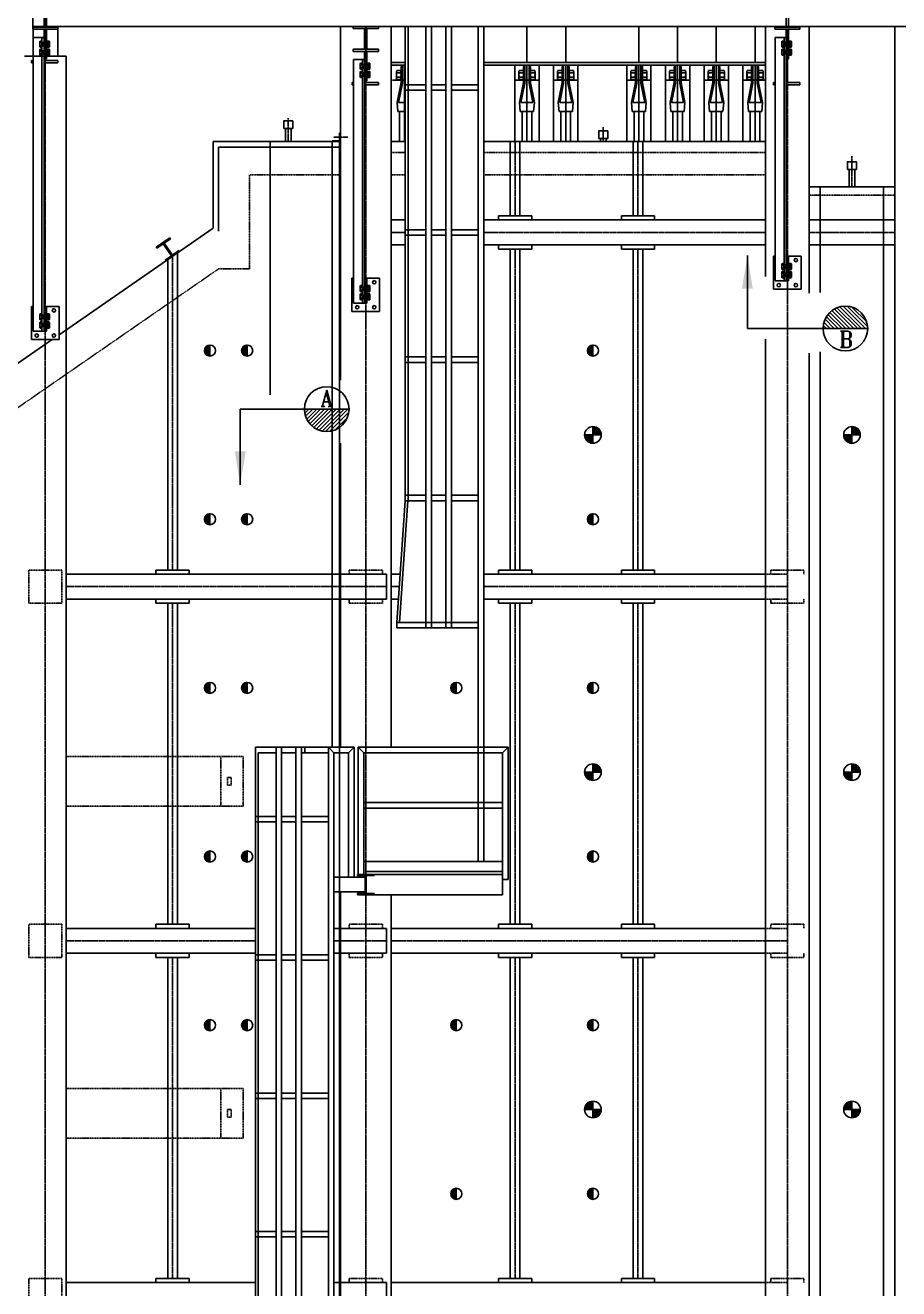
# Model space of a CAD drawing. Header units: inches. Extents: x 23530 to 59202, y -9951 to 24854.
# Drawn here: x 36068 to 43962, y -1256 to 10161 of the extents above; entities that cross this region are included whole.
import ezdxf

# ---------------------------------------------------------------- set-up
doc = ezdxf.new("R2010")
doc.units = ezdxf.units.IN
doc.header["$LTSCALE"] = 10
doc.header["$MEASUREMENT"] = 0
for name, pattern in [('CENTER', [2, 1.25, -0.25, 0.25, -0.25]), ('DASHED', [0.75, 0.5, -0.25]), ('HIDDEN', [0.375, 0.25, -0.125])]:
    doc.linetypes.add(name, pattern=pattern)
for name, color, linetype in [('HRSG-GRS CENTER', 30, 'CENTER'), ('HRSG-GRS MAYA', 220, 'HIDDEN'), ('HRSG-GRS TEBAL', 7, 'Continuous'), ('HRSG-GRS TIPIS', 140, 'Continuous'), ('HRSG-GRS- ARSIR', 6, 'Continuous'), ('HRSG-TEXT', 40, 'Continuous'), ('PIPE', 7, 'Continuous'), ('VALVE', 6, 'Continuous')]:
    doc.layers.add(name, color=color, linetype=linetype)
doc.styles.add('MECH-Q', font='ISOSMPLX.SHX')
doc.styles.add('ROMANS', font='romans.shx', dxfattribs={"height": 200})
doc.styles.add('ROMANT', font='romant', dxfattribs={"width": 0.9, "height": 3.5})
doc.dimstyles.new('DIMENSI-HRSG', dxfattribs={"dimtxt": 50, "dimasz": 50, "dimexe": 20, "dimexo": 20, "dimgap": 10, "dimtad": 0, "dimdec": 0, "dimzin": 0, "dimdsep": 46, "dimtxsty": 'ROMANS', "dimcen": 0.1, "dimclrd": 12, "dimclre": 15, "dimclrt": 40, "dimadec": 0, "dimazin": 0, "dimtfac": 1, "dimtdec": 0, "dimtofl": 0, "dimtmove": 2, "dimatfit": 3, "dimfxl": 1, "dimtvp": 1, "dimtolj": 1, "dimtzin": 0, "dimarcsym": 0})
pattern_1 = [(315, (26037.78334, 11256.46155), (-0.08838834765, -0.08838834765), [])]
pattern_2 = [(45, (26037.78334, -7481.07322), (-0.08838834765, 0.08838834765), [])]

# ---------------------------------------------------------------- blocks, each defined once
blk = doc.blocks.new('Hex Head Screw - 10 x 20 mm side')
at = {"color": 0, "linetype": 'Continuous'}
for p, q in [((-6.5, -6.8), (-6.5, 6.8)), ((-0.6, 9.1), (-5.9, 9.1)), ((-0.6, 4.5), (-5.9, 4.5)), ((-0.6, -9.1), (-0.6, 9.1)), ((-0.6, 7.2), (-0.6, 9.1)), ((0, 7.2), (-0.6, 7.2)), ((0, -7.2), (0, 7.2)), ((18.1, 4.9), (0, 4.9)), ((2.2, -4.9), (2.2, 4.9)), ((18.1, -4.9), (18.1, 4.9)), ((19.7, 3.3), (18.1, 4.9)), ((19.7, -3.3), (19.7, 3.3)), ((-0.6, -4.5), (-5.9, -4.5)), ((-0.6, -9.1), (-5.9, -9.1)), ((-0.6, -7.2), (-0.6, -9.1)), ((0, -7.2), (-0.6, -7.2)), ((18.1, -4.9), (0, -4.9)), ((19.7, -3.3), (18.1, -4.9))]:
    blk.add_line(p, q, dxfattribs=at)
at = {"color": 0, "linetype": 'DASHED'}
for p, q in [((18.1, 3.3), (2.2, 3.3)), ((18.1, -3.3), (2.2, -3.3))]:
    blk.add_line(p, q, dxfattribs=at)
at = {"color": 0, "linetype": 'Continuous'}
for centre, radius, start, end in [((-2.3, 6.8), 4.19, 147.1328, 212.8672), ((9.2, 0), 15.7, 163.2214, 196.7786), ((-2.3, -6.8), 4.19, 147.1328, 212.8672)]:
    blk.add_arc(centre, radius, start, end, dxfattribs=at)
blk = doc.blocks.new('Hex Nut - 10 mm side')
at = {"color": 0, "linetype": 'Continuous'}
for p, q in [((-9.2, -6.8), (-9.2, 6.8)), ((-0.7, 9.1), (-8.5, 9.1)), ((-0.7, 4.5), (-8.5, 4.5)), ((0, -6.8), (0, 6.8)), ((-0.7, -4.5), (-8.5, -4.5)), ((-0.7, -9.1), (-8.5, -9.1))]:
    blk.add_line(p, q, dxfattribs=at)
for centre, radius, start, end in [((-5, 6.8), 4.19, 147.1328, 212.8672), ((6.6, 0), 15.7, 163.2214, 196.7786), ((-4.2, 6.8), 4.19, 327.1328, 32.8672), ((-15.7, 0), 15.7, 343.2214, 16.7787), ((-5, -6.8), 4.19, 147.1328, 212.8672), ((-4.2, -6.8), 4.19, 327.1328, 32.8672)]:
    blk.add_arc(centre, radius, start, end, dxfattribs=at)
blk = doc.blocks.new('LADDER')
at = {"layer": 'HRSG-GRS TEBAL'}
for p, q in [((-709, 8921), (0, 8921)), ((-684, 8871), (-709, 8921)), ((-709, 7895), (-709, 8921)), ((-523, 7895), (-523, 8921)), ((-473, 7895), (-473, 8921)), ((-343, 7895), (-343, 8921)), ((-293, 7895), (-293, 8921)), ((-50, 8871), (0, 8921)), ((0, 7895), (0, 8921)), ((-684, 8871), (-523, 8871)), ((-684, 7895), (-684, 8871)), ((-473, 8871), (-343, 8871)), ((-293, 8871), (-50, 8871)), ((-50, 7895), (-50, 8871)), ((-709, 8156), (-523, 8156)), ((-473, 8156), (-343, 8156)), ((-293, 8156), (-50, 8156)), ((-709, 8106), (-523, 8106)), ((-473, 8106), (-343, 8106)), ((-293, 8106), (-50, 8106)), ((-709, 3259), (-709, 7545)), ((-684, 3259), (-684, 7545)), ((-523, 2109), (-523, 7545)), ((-473, 2109), (-473, 7545)), ((-343, 2109), (-343, 7545)), ((-293, 2109), (-293, 7545)), ((-50, 0), (-50, 7545)), ((0, 0), (0, 7545)), ((-709, 7018), (-523, 7018)), ((-709, 6968), (-523, 6968)), ((-473, 7018), (-343, 7018)), ((-473, 6968), (-343, 6968)), ((-293, 7018), (-50, 7018)), ((-293, 6968), (-50, 6968)), ((-709, 5708), (-523, 5708)), ((-709, 5658), (-523, 5658)), ((-473, 5708), (-343, 5708)), ((-473, 5658), (-343, 5658)), ((-293, 5708), (-50, 5708)), ((-293, 5658), (-50, 5658)), ((-709, 4559), (-523, 4559)), ((-709, 4509), (-523, 4509)), ((-473, 4559), (-343, 4559)), ((-473, 4509), (-343, 4509)), ((-293, 4559), (-50, 4559)), ((-293, 4509), (-50, 4509)), ((-709, 3259), (-787, 2159)), ((-685, 3257), (-762, 2157)), ((-709, 3309), (-523, 3309)), ((-709, 3259), (-523, 3259)), ((-473, 3309), (-343, 3309)), ((-473, 3259), (-343, 3259)), ((-293, 3309), (-50, 3309)), ((-293, 3259), (-50, 3259)), ((-787, 2159), (-50, 2159)), ((-787, 2109), (-787, 2159)), ((-787, 2109), (-50, 2109))]:
    blk.add_line(p, q, dxfattribs=at)

msp = doc.modelspace()

# ---------------------------------------------------------------- hatches: boundary and pattern name
h = msp.add_hatch()
h.set_pattern_fill('ANSI31', color=256, style=0)
h.set_pattern_definition([(315, (22576.60951, 15828.46155), (-0.08838834765, -0.08838834765), [])])
h.paths.add_polyline_path([(37737.6, 7171.7, -0.4142136), (37687.6, 7221.7), (37737.6, 7221.7)])
h.paths.add_polyline_path([(37737.6, 7221.7), (37687.6, 7221.7, -0.4142136), (37737.6, 7271.7)])
h = msp.add_hatch()
h.set_pattern_fill('ANSI31', color=256, style=0)
h.set_pattern_definition([(315, (22912.81545, 15828.46155), (-0.08838834765, -0.08838834765), [])])
h.paths.add_polyline_path([(38073.8, 7171.7, -0.4142136), (38023.8, 7221.7), (38073.8, 7221.7)])
h.paths.add_polyline_path([(38073.8, 7221.7), (38023.8, 7221.7, -0.4142136), (38073.8, 7271.7)])
h = msp.add_hatch()
h.set_pattern_fill('ANSI31', color=256, style=0)
h.set_pattern_definition([(315, (26037.78334, 15828.46155), (-0.08838834765, -0.08838834765), [])])
h.paths.add_polyline_path([(41198.7, 7171.7, -0.4142136), (41148.7, 7221.7), (41198.7, 7221.7)])
h.paths.add_polyline_path([(41198.7, 7221.7), (41148.7, 7221.7, -0.4142136), (41198.7, 7271.7)])
h = msp.add_hatch()
h.set_pattern_fill('ANSI31', color=256, style=0)
h.set_pattern_definition([(315, (26037.78334, 14304.46155), (-0.08838834765, -0.08838834765), [])])
h.paths.add_polyline_path([(41198.7, 6459.7), (41123.7, 6459.7, 0.4142136), (41198.7, 6384.7)])
h.paths.add_polyline_path([(41198.7, 6534.7), (41198.7, 6459.7), (41273.7, 6459.7, 0.4142136)])
h = msp.add_hatch()
h.set_pattern_fill('ANSI31', color=256, style=0)
h.set_pattern_definition([(315, (28378.78334, 14304.46155), (-0.08838834765, -0.08838834765), [])])
h.paths.add_polyline_path([(43539.7, 6459.7), (43464.7, 6459.7, 0.4142136), (43539.7, 6384.7)])
h.paths.add_polyline_path([(43539.7, 6534.7), (43539.7, 6459.7), (43614.7, 6459.7, 0.4142136)])
h = msp.add_hatch()
h.set_pattern_fill('ANSI31', color=256, style=0)
h.set_pattern_definition([(315, (22576.60951, 14304.46155), (-0.08838834765, -0.08838834765), [])])
h.paths.add_polyline_path([(37737.6, 5647.7, -0.4142136), (37687.6, 5697.7), (37737.6, 5697.7)])
h.paths.add_polyline_path([(37737.6, 5697.7), (37687.6, 5697.7, -0.4142136), (37737.6, 5747.7)])
h = msp.add_hatch()
h.set_pattern_fill('ANSI31', color=256, style=0)
h.set_pattern_definition([(315, (22912.81545, 14304.46155), (-0.08838834765, -0.08838834765), [])])
h.paths.add_polyline_path([(38073.8, 5647.7, -0.4142136), (38023.8, 5697.7), (38073.8, 5697.7)])
h.paths.add_polyline_path([(38073.8, 5697.7), (38023.8, 5697.7, -0.4142136), (38073.8, 5747.7)])
h = msp.add_hatch()
h.set_pattern_fill('ANSI31', color=256, style=0)
h.set_pattern_definition([(315, (26037.78334, 14304.46155), (-0.08838834765, -0.08838834765), [])])
h.paths.add_polyline_path([(41198.7, 5647.7, -0.4142136), (41148.7, 5697.7), (41198.7, 5697.7)])
h.paths.add_polyline_path([(41198.7, 5697.7), (41148.7, 5697.7, -0.4142136), (41198.7, 5747.7)])
h = msp.add_hatch()
h.set_pattern_fill('ANSI31', color=256, style=0)
h.set_pattern_definition([(315, (22576.60951, 12780.46155), (-0.08838834765, -0.08838834765), [])])
h.paths.add_polyline_path([(37737.6, 4123.7, -0.4142136), (37687.6, 4173.7), (37737.6, 4173.7)])
h.paths.add_polyline_path([(37737.6, 4173.7), (37687.6, 4173.7, -0.4142136), (37737.6, 4223.7)])
h = msp.add_hatch()
h.set_pattern_fill('ANSI31', color=256, style=0)
h.set_pattern_definition([(315, (22912.81545, 12780.46155), (-0.08838834765, -0.08838834765), [])])
h.paths.add_polyline_path([(38073.8, 4123.7, -0.4142136), (38023.8, 4173.7), (38073.8, 4173.7)])
h.paths.add_polyline_path([(38073.8, 4173.7), (38023.8, 4173.7, -0.4142136), (38073.8, 4223.7)])
h = msp.add_hatch()
h.set_pattern_fill('ANSI31', color=256, style=0)
h.set_pattern_definition([(315, (24802.78334, 12780.46155), (-0.08838834765, -0.08838834765), [])])
h.paths.add_polyline_path([(39963.7, 4123.7, -0.4142136), (39913.7, 4173.7), (39963.7, 4173.7)])
h.paths.add_polyline_path([(39963.7, 4173.7), (39913.7, 4173.7, -0.4142136), (39963.7, 4223.7)])
h = msp.add_hatch()
h.set_pattern_fill('ANSI31', color=256, style=0)
h.set_pattern_definition([(315, (26037.78334, 12780.46155), (-0.08838834765, -0.08838834765), [])])
h.paths.add_polyline_path([(41198.7, 4123.7, -0.4142136), (41148.7, 4173.7), (41198.7, 4173.7)])
h.paths.add_polyline_path([(41198.7, 4173.7), (41148.7, 4173.7, -0.4142136), (41198.7, 4223.7)])
h = msp.add_hatch()
h.set_pattern_fill('ANSI31', color=256, style=0)
h.set_pattern_definition(pattern_1)
h.paths.add_polyline_path([(41198.7, 3411.7), (41123.7, 3411.7, 0.4142136), (41198.7, 3336.7)])
h.paths.add_polyline_path([(41198.7, 3486.7), (41198.7, 3411.7), (41273.7, 3411.7, 0.4142136)])
h = msp.add_hatch()
h.set_pattern_fill('ANSI31', color=256, style=0)
h.set_pattern_definition([(315, (28378.78334, 11256.46155), (-0.08838834765, -0.08838834765), [])])
h.paths.add_polyline_path([(43539.7, 3411.7), (43464.7, 3411.7, 0.4142136), (43539.7, 3336.7)])
h.paths.add_polyline_path([(43539.7, 3486.7), (43539.7, 3411.7), (43614.7, 3411.7, 0.4142136)])
h = msp.add_hatch()
h.set_pattern_fill('ANSI31', color=256, style=0)
h.set_pattern_definition([(315, (22576.60951, 11256.46155), (-0.08838834765, -0.08838834765), [])])
h.paths.add_polyline_path([(37737.6, 2599.7, -0.4142136), (37687.6, 2649.7), (37737.6, 2649.7)])
h.paths.add_polyline_path([(37737.6, 2649.7), (37687.6, 2649.7, -0.4142136), (37737.6, 2699.7)])
h = msp.add_hatch()
h.set_pattern_fill('ANSI31', color=256, style=0)
h.set_pattern_definition([(315, (22912.81545, 11256.46155), (-0.08838834765, -0.08838834765), [])])
h.paths.add_polyline_path([(38073.8, 2599.7, -0.4142136), (38023.8, 2649.7), (38073.8, 2649.7)])
h.paths.add_polyline_path([(38073.8, 2649.7), (38023.8, 2649.7, -0.4142136), (38073.8, 2699.7)])
h = msp.add_hatch()
h.set_pattern_fill('ANSI31', color=256, style=0)
h.set_pattern_definition(pattern_1)
h.paths.add_polyline_path([(41198.7, 2599.7, -0.4142136), (41148.7, 2649.7), (41198.7, 2649.7)])
h.paths.add_polyline_path([(41198.7, 2649.7), (41148.7, 2649.7, -0.4142136), (41198.7, 2699.7)])
h = msp.add_hatch()
h.set_pattern_fill('ANSI31', color=256, style=0)
h.set_pattern_definition([(315, (22576.60951, 9732.46155), (-0.08838834765, -0.08838834765), [])])
h.paths.add_polyline_path([(37737.6, 1075.7, -0.4142136), (37687.6, 1125.7), (37737.6, 1125.7)])
h.paths.add_polyline_path([(37737.6, 1125.7), (37687.6, 1125.7, -0.4142136), (37737.6, 1175.7)])
h = msp.add_hatch()
h.set_pattern_fill('ANSI31', color=256, style=0)
h.set_pattern_definition([(315, (22912.81545, 9732.46155), (-0.08838834765, -0.08838834765), [])])
h.paths.add_polyline_path([(38073.8, 1075.7, -0.4142136), (38023.8, 1125.7), (38073.8, 1125.7)])
h.paths.add_polyline_path([(38073.8, 1125.7), (38023.8, 1125.7, -0.4142136), (38073.8, 1175.7)])
h = msp.add_hatch()
h.set_pattern_fill('ANSI31', color=256, style=0)
h.set_pattern_definition([(45, (24802.78334, -7481.07322), (-0.08838834765, 0.08838834765), [])])
h.paths.add_polyline_path([(39963.7, 1175.7, 0.4142136), (39913.7, 1125.7), (39963.7, 1125.7)])
h.paths.add_polyline_path([(39963.7, 1125.7), (39913.7, 1125.7, 0.4142136), (39963.7, 1075.7)])
h = msp.add_hatch()
h.set_pattern_fill('ANSI31', color=256, style=0)
h.set_pattern_definition(pattern_2)
h.paths.add_polyline_path([(41198.7, 1175.7, 0.4142136), (41148.7, 1125.7), (41198.7, 1125.7)])
h.paths.add_polyline_path([(41198.7, 1125.7), (41148.7, 1125.7, 0.4142136), (41198.7, 1075.7)])
h = msp.add_hatch()
h.set_pattern_fill('ANSI31', color=256, style=0)
h.set_pattern_definition(pattern_2)
h.paths.add_polyline_path([(41198.7, 438.7, 0.4142136), (41123.7, 363.7), (41198.7, 363.7)])
h.paths.add_polyline_path([(41273.7, 363.7), (41198.7, 363.7), (41198.7, 288.7, 0.4142136)])
h = msp.add_hatch()
h.set_pattern_fill('ANSI31', color=256, style=0)
h.set_pattern_definition([(45, (28378.78334, -7481.07322), (-0.08838834765, 0.08838834765), [])])
h.paths.add_polyline_path([(43539.7, 438.7, 0.4142136), (43464.7, 363.7), (43539.7, 363.7)])
h.paths.add_polyline_path([(43614.7, 363.7), (43539.7, 363.7), (43539.7, 288.7, 0.4142136)])
h = msp.add_hatch()
h.set_pattern_fill('ANSI31', color=256, style=0)
h.set_pattern_definition([(45, (24802.78334, -9005.07322), (-0.08838834765, 0.08838834765), [])])
h.paths.add_polyline_path([(39963.7, -348.3, 0.4142136), (39913.7, -398.3), (39963.7, -398.3)])
h.paths.add_polyline_path([(39963.7, -398.3), (39913.7, -398.3, 0.4142136), (39963.7, -448.3)])
h = msp.add_hatch()
h.set_pattern_fill('ANSI31', color=256, style=0)
h.set_pattern_definition([(45, (26037.78334, -9005.07322), (-0.08838834765, 0.08838834765), [])])
h.paths.add_polyline_path([(41198.7, -348.3, 0.4142136), (41148.7, -398.3), (41198.7, -398.3)])
h.paths.add_polyline_path([(41198.7, -398.3), (41148.7, -398.3, 0.4142136), (41198.7, -448.3)])
at = {"layer": 'HRSG-GRS- ARSIR'}
h = msp.add_hatch(dxfattribs=at)
h.set_pattern_fill('ANSI31', color=256, scale=200, angle=90, style=0)
h.set_pattern_definition([(135, (0, -40.965), (-17.67767, -17.67767), [])])
h.paths.add_polyline_path([(43682.1, 7420.9), (43278.1, 7420.9, -1)])
h = msp.add_hatch(dxfattribs=at)
h.set_pattern_fill('ANSI31', color=256, scale=200, style=0)
h.set_pattern_definition([(45, (811.07, 585.926), (-17.67767, 17.67767), [])])
h.paths.add_polyline_path([(38994.9, 6692.4), (38590.9, 6692.4, 1)])

# ---------------------------------------------------------------- linework, layer by layer
for p, q in [((37737.6, 7171.7), (37737.6, 7271.7)), ((38073.8, 7171.7), (38073.8, 7271.7)), ((41198.7, 7171.7), (41198.7, 7271.7)), ((41198.7, 6534.7), (41198.7, 6384.7)), ((43539.7, 6534.7), (43539.7, 6384.7)), ((41273.7, 6459.7), (41123.7, 6459.7)), ((43614.7, 6459.7), (43464.7, 6459.7)), ((37737.6, 5647.7), (37737.6, 5747.7)), ((38073.8, 5647.7), (38073.8, 5747.7)), ((41198.7, 5647.7), (41198.7, 5747.7)), ((37737.6, 4123.7), (37737.6, 4223.7)), ((38073.8, 4123.7), (38073.8, 4223.7)), ((39963.7, 4123.7), (39963.7, 4223.7)), ((41198.7, 4123.7), (41198.7, 4223.7)), ((41198.7, 3486.7), (41198.7, 3336.7)), ((43539.7, 3486.7), (43539.7, 3336.7)), ((41273.7, 3411.7), (41123.7, 3411.7)), ((43614.7, 3411.7), (43464.7, 3411.7)), ((37737.6, 2599.7), (37737.6, 2699.7)), ((38073.8, 2599.7), (38073.8, 2699.7)), ((41198.7, 2599.7), (41198.7, 2699.7)), ((37737.6, 1075.7), (37737.6, 1175.7)), ((38073.8, 1075.7), (38073.8, 1175.7)), ((39963.7, 1175.7), (39963.7, 1075.7)), ((41198.7, 1175.7), (41198.7, 1075.7)), ((41273.7, 363.7), (41123.7, 363.7)), ((41198.7, 288.7), (41198.7, 438.7)), ((43614.7, 363.7), (43464.7, 363.7)), ((43539.7, 288.7), (43539.7, 438.7)), ((39963.7, -348.3), (39963.7, -448.3)), ((41198.7, -348.3), (41198.7, -448.3))]:
    msp.add_line(p, q)
for centre, radius in [((37737.6, 7221.7), 50), ((38073.8, 7221.7), 50), ((41198.7, 7221.7), 50), ((41198.7, 6459.7), 75), ((43539.7, 6459.7), 75), ((37737.6, 5697.7), 50), ((38073.8, 5697.7), 50), ((41198.7, 5697.7), 50), ((37737.6, 4173.7), 50), ((38073.8, 4173.7), 50), ((39963.7, 4173.7), 50), ((41198.7, 4173.7), 50), ((41198.7, 3411.7), 75), ((43539.7, 3411.7), 75), ((37737.6, 2649.7), 50), ((38073.8, 2649.7), 50), ((41198.7, 2649.7), 50), ((37737.6, 1125.7), 50), ((38073.8, 1125.7), 50), ((39963.7, 1125.7), 50), ((41198.7, 1125.7), 50), ((41198.7, 363.7), 75), ((43539.7, 363.7), 75), ((39963.7, -398.3), 50), ((41198.7, -398.3), 50)]:
    msp.add_circle(centre, radius)
at = {"layer": 'HRSG-GRS CENTER'}
for p, q in [((36249.7, 10151.1), (36249.7, 10351.1)), ((36249.7, 10151.1), (36249.7, -6442.7)), ((39145.7, 10151.1), (39145.7, -6442.7)), ((42955.7, 10151.1), (42955.7, -6422.7)), ((42955.7, 10151.1), (42955.7, -6442.7)), ((38444.9, 9110.1), (38444.9, 9320.9)), ((38856.2, 9151.1), (38982.4, 9151.1)), ((40495.7, 9110.1), (40495.7, 8439.4)), ((41605.7, 9110.1), (41605.7, 8439.4)), ((43539.7, 8701.1), (43539.7, 8979.6)), ((39374.7, 8289.4), (39502.7, 8289.4)), ((40212.1, 8289.4), (42757.7, 8289.4)), ((43153.7, 8289.4), (43925.7, 8289.4)), ((37314.5, 8197.2), (37399.7, 8073.7)), ((40495.7, 8139.4), (40495.7, 5238.3)), ((41605.7, 8139.4), (41605.7, 5238.3)), ((37399.7, 8073.7), (37399.7, 5238.3)), ((36437.2, 5088.3), (39334.4, 5088.3)), ((39374.7, 5088.3), (39447.7, 5088.3)), ((40212.1, 5088.3), (42955.7, 5088.3)), ((37399.7, 4938.3), (37399.7, 2038.1)), ((40495.7, 4938.3), (40495.7, 2038.1)), ((41605.7, 4938.3), (41605.7, 2038.1)), ((39145.7, 2304.1), (39145.7, 2487.9)), ((36437.2, 1888.1), (38148.5, 1888.1)), ((38858, 1888.1), (39334.4, 1888.1)), ((39374.7, 1888.1), (42955.7, 1888.1)), ((37399.7, 1738.1), (37399.7, -1162.1)), ((40495.7, 1738.1), (40495.7, -1162.1)), ((41605.7, 1738.1), (41605.7, -1162.1))]:
    msp.add_line(p, q, dxfattribs=at)
at = {"layer": 'HRSG-GRS CENTER', "ltscale": 0.25}
for p, q in [((39495.7, 9110.1), (39495.7, 9801.1)), ((40602.5, 9110.1), (40602.5, 9801.1)), ((40952.5, 9110.1), (40952.5, 9801.1)), ((41613.7, 9110.1), (41613.7, 9801.1)), ((41963.7, 9110.1), (41963.7, 9801.1)), ((42313.7, 9110.1), (42313.7, 9801.1)), ((42663.7, 9110.1), (42663.7, 9801.1)), ((41291.8, 9239), (41291.8, 9110.1))]:
    msp.add_line(p, q, dxfattribs=at)
at = {"layer": 'HRSG-GRS MAYA'}
for p, q in [((39374.7, 9010.1), (39502.7, 9010.1)), ((40212.1, 9010.1), (42757.7, 9010.1)), ((38916.7, 8810.1), (38095.7, 8810.1)), ((38095.7, 8810.1), (38095.7, 7960.1)), ((39502.7, 8810.1), (39374.7, 8810.1)), ((42757.7, 8810.1), (40212.1, 8810.1)), ((43153.7, 8626.1), (43925.7, 8626.1)), ((33073.7, 4682.1), (37815.7, 7960.1)), ((38095.7, 7960.1), (37815.7, 7960.1)), ((36099.7, 5238.3), (36399.7, 5238.3)), ((36099.7, 4938.3), (36099.7, 5238.3)), ((36399.7, 5238.3), (36399.7, 4938.3)), ((38995.7, 5238.3), (39295.7, 5238.3)), ((38995.7, 5200.8), (38995.7, 5238.3)), ((39295.7, 5238.3), (39295.7, 5200.8)), ((42757.7, 5200.8), (42955.7, 5200.8)), ((42805.7, 5200.8), (42805.7, 5238.3)), ((42805.7, 5238.3), (43105.7, 5238.3)), ((43105.7, 5238.3), (43105.7, 5200.8)), ((36399.7, 4938.3), (36099.7, 4938.3)), ((38995.7, 4938.3), (38995.7, 4975.8)), ((39295.7, 4938.3), (38995.7, 4938.3)), ((39295.7, 4975.8), (39295.7, 4938.3)), ((42757.7, 4975.8), (42955.7, 4975.8)), ((42805.7, 4938.3), (42805.7, 4975.8)), ((43105.7, 4938.3), (42805.7, 4938.3)), ((43105.7, 4975.8), (43105.7, 4938.3)), ((38037.2, 3554.1), (36437.2, 3554.1)), ((37837.2, 3554.1), (37837.2, 3104.1)), ((38037.2, 3554.1), (38037.2, 3104.1)), ((38037.2, 3104.1), (36437.2, 3104.1)), ((36099.7, 2038.1), (36399.7, 2038.1)), ((36099.7, 1738.1), (36099.7, 2038.1)), ((36399.7, 2038.1), (36399.7, 1738.1)), ((38995.7, 2038.1), (39295.7, 2038.1)), ((38995.7, 2000.6), (38995.7, 2038.1)), ((39295.7, 2038.1), (39295.7, 2000.6)), ((42757.7, 2000.6), (42955.7, 2000.6)), ((42805.7, 2000.6), (42805.7, 2038.1)), ((42805.7, 2038.1), (43105.7, 2038.1)), ((43105.7, 2038.1), (43105.7, 2000.6)), ((36399.7, 1738.1), (36099.7, 1738.1)), ((38995.7, 1738.1), (38995.7, 1775.6)), ((39295.7, 1738.1), (38995.7, 1738.1)), ((39295.7, 1775.6), (39295.7, 1738.1)), ((42757.7, 1775.6), (42955.7, 1775.6)), ((42805.7, 1738.1), (42805.7, 1775.6)), ((43105.7, 1738.1), (42805.7, 1738.1)), ((43105.7, 1775.6), (43105.7, 1738.1)), ((38037.2, 554.1), (36437.2, 554.1)), ((37837.2, 554.1), (37837.2, 104.1)), ((38037.2, 554.1), (38037.2, 104.1)), ((38037.2, 104.1), (36437.2, 104.1)), ((36099.7, -1462.1), (36099.7, -1162.1)), ((36099.7, -1162.1), (36399.7, -1162.1)), ((36399.7, -1162.1), (36399.7, -1462.1)), ((38995.7, -1162.1), (39295.7, -1162.1)), ((38995.7, -1199.6), (38995.7, -1162.1)), ((39295.7, -1162.1), (39295.7, -1199.6)), ((42757.7, -1199.6), (42955.7, -1199.6)), ((42805.7, -1199.6), (42805.7, -1162.1)), ((42805.7, -1162.1), (43105.7, -1162.1)), ((43105.7, -1162.1), (43105.7, -1199.6))]:
    msp.add_line(p, q, dxfattribs=at)
for points in [[(37897.5, 3364.8), (37928.1, 3364.8), (37928.1, 3293.4), (37897.5, 3293.4)], [(37897.5, 364.8), (37928.1, 364.8), (37928.1, 293.4), (37897.5, 293.4)]]:
    msp.add_lwpolyline(points, close=True, dxfattribs=at)
at = {"layer": 'HRSG-GRS TEBAL'}
for p, q in [((36136.1, 10144.9), (36136.1, 10330.6)), ((36239.5, 10330.6), (36239.5, 10144.9)), ((36260, 10330.6), (36260, 10144.9)), ((42945.5, 10330.6), (42945.5, 10144.9)), ((42966, 10330.6), (42966, 10144.9)), ((36136.1, 10151.1), (52505.7, 10151.1)), ((36136.1, 10144.9), (36136.1, 10124.4)), ((36136.1, 10144.9), (36363.4, 10144.9)), ((36136.1, 10124.4), (36363.4, 10124.4)), ((36139.5, 10124.4), (36139.5, 7396.1)), ((36139.5, 10051.1), (36239.5, 10051.1)), ((36219.5, 10051.1), (36219.5, 7396.1)), ((36239.5, 10124.4), (36239.5, 7396.1)), ((36249.7, 10124.4), (36270.2, 10124.4)), ((36260, 10124.4), (36260, 9857.8)), ((36363.4, 10144.9), (36363.4, 10124.4)), ((36363.4, 10124.4), (36363.4, 9881.3)), ((38916.7, 10151.1), (38916.7, 6954.4)), ((39032.1, 10151.1), (39032.1, 10130.6)), ((39032.1, 10151.1), (39259.4, 10151.1)), ((39032.1, 10130.6), (39259.4, 10130.6)), ((39135.5, 10130.6), (39135.5, 9944.9)), ((39156, 10130.6), (39156, 9944.9)), ((39259.4, 10151.1), (39259.4, 10130.6)), ((39374.7, 10151.1), (39374.7, 3638.1)), ((40602.5, 9826.1), (40602.5, 10151.1)), ((40952.5, 9826.1), (40952.5, 10151.1)), ((41613.7, 9826.1), (41613.7, 10151.1)), ((41963.7, 9826.1), (41963.7, 10151.1)), ((42313.7, 9826.1), (42313.7, 10151.1)), ((42663.7, 9826.1), (42663.7, 10151.1)), ((42757.7, 10151.1), (42757.7, 7892.4)), ((42842.1, 10144.9), (42842.1, 10124.4)), ((42842.1, 10144.9), (43069.4, 10144.9)), ((42842.1, 10124.4), (43069.4, 10124.4)), ((42845.5, 10051.1), (42845.5, 7851.1)), ((42845.5, 10051.1), (42945.5, 10051.1)), ((42925.5, 10051.1), (42925.5, 7851.1)), ((42945.5, 10124.4), (42945.5, 7851.1)), ((42955.7, 10124.4), (42976.2, 10124.4)), ((42966, 10124.4), (42966, 9857.8)), ((43069.4, 10144.9), (43069.4, 10124.4)), ((43153.7, 10151.1), (43153.7, 7741.5)), ((43925.7, 10151.1), (43925.7, -6442.7)), ((39032.1, 9944.9), (39259.4, 9944.9)), ((39032.1, 9944.9), (39032.1, 9924.4)), ((39259.4, 9944.9), (39259.4, 9924.4)), ((36062.2, 9881.3), (36437.2, 9881.3)), ((36125.9, 9843.1), (36139.5, 9843.1)), ((36125.9, 9843.1), (36125.9, 9822.6)), ((36125.9, 9822.6), (36139.5, 9822.6)), ((36260, 9857.8), (36239.5, 9857.8)), ((36249.7, 9843.1), (36363.4, 9843.1)), ((36249.7, 9822.6), (36363.4, 9822.6)), ((36363.4, 9843.1), (36363.4, 9822.6)), ((36437.2, 9881.3), (36437.2, -6442.7)), ((39032.1, 9924.4), (39259.4, 9924.4)), ((39035.5, 9851.1), (39135.5, 9851.1)), ((39035.5, 9851.1), (39035.5, 7651.1)), ((39115.5, 9851.1), (39115.5, 7651.1)), ((39135.5, 9924.4), (39135.5, 7651.1)), ((39145.7, 9924.4), (39166.2, 9924.4)), ((39156, 9924.4), (39156, 9657.8)), ((39374.7, 9826.1), (39502.7, 9826.1)), ((40212.1, 9826.1), (42757.7, 9826.1)), ((42966, 9857.8), (42945.5, 9857.8)), ((39374.7, 9801.1), (39502.7, 9801.1)), ((39464.1, 9787.8), (39476.7, 9787.8)), ((39464.1, 9642.6), (39464.1, 9787.8)), ((40212.1, 9801.1), (42757.7, 9801.1)), ((40570.9, 9642.6), (40570.9, 9787.8)), ((40570.9, 9787.8), (40583.5, 9787.8)), ((40621.7, 9787.8), (40634.1, 9787.8)), ((40634.1, 9787.8), (40634.1, 9641)), ((40920.9, 9642.6), (40920.9, 9787.8)), ((40920.9, 9787.8), (40933.5, 9787.8)), ((40971.7, 9787.8), (40984.1, 9787.8)), ((40984.1, 9787.8), (40984.1, 9641)), ((41582.1, 9787.8), (41594.7, 9787.8)), ((41582.1, 9642.6), (41582.1, 9787.8)), ((41632.9, 9787.8), (41645.3, 9787.8)), ((41645.3, 9787.8), (41645.3, 9641)), ((41932.1, 9787.8), (41944.7, 9787.8)), ((41932.1, 9642.6), (41932.1, 9787.8)), ((41982.9, 9787.8), (41995.3, 9787.8)), ((41995.3, 9787.8), (41995.3, 9641)), ((42282.1, 9787.8), (42294.7, 9787.8)), ((42282.1, 9642.6), (42282.1, 9787.8)), ((42332.9, 9787.8), (42345.3, 9787.8)), ((42345.3, 9787.8), (42345.3, 9641)), ((42632.1, 9642.6), (42632.1, 9787.8)), ((42632.1, 9787.8), (42644.7, 9787.8)), ((42682.9, 9787.8), (42695.3, 9787.8)), ((42695.3, 9787.8), (42695.3, 9641)), ((39021.9, 9643.1), (39021.9, 9622.6)), ((39021.9, 9643.1), (39035.5, 9643.1)), ((39021.9, 9622.6), (39035.5, 9622.6)), ((39156, 9657.8), (39135.5, 9657.8)), ((39145.7, 9643.1), (39259.4, 9643.1)), ((39145.7, 9622.6), (39259.4, 9622.6)), ((39259.4, 9643.1), (39259.4, 9622.6)), ((39464.1, 9642.6), (39428.9, 9464.5)), ((39476.5, 9637.8), (39441.3, 9463.3)), ((40570.9, 9642.6), (40535.7, 9464.5)), ((40583.3, 9637.8), (40548.2, 9463.3)), ((40621.7, 9637.8), (40656.9, 9463.3)), ((40634.1, 9641), (40669.3, 9464.5)), ((40920.9, 9642.6), (40885.7, 9464.5)), ((40933.3, 9637.8), (40898.2, 9463.3)), ((40971.7, 9637.8), (41006.9, 9463.3)), ((40984.1, 9641), (41019.3, 9464.5)), ((41582.1, 9642.6), (41547, 9464.5)), ((41594.5, 9637.8), (41559.4, 9463.3)), ((41632.9, 9637.8), (41668.1, 9463.3)), ((41645.3, 9641), (41680.5, 9464.5)), ((41932.1, 9642.6), (41897, 9464.5)), ((41944.5, 9637.8), (41909.4, 9463.3)), ((41982.9, 9637.8), (42018.1, 9463.3)), ((41995.3, 9641), (42030.5, 9464.5)), ((42282.1, 9642.6), (42247, 9464.5)), ((42294.5, 9637.8), (42259.4, 9463.3)), ((42332.9, 9637.8), (42368.1, 9463.3)), ((42345.3, 9641), (42380.5, 9464.5)), ((42632.1, 9642.6), (42597, 9464.5)), ((42644.5, 9637.8), (42609.4, 9463.3)), ((42682.9, 9637.8), (42718.1, 9463.3)), ((42695.3, 9641), (42730.5, 9464.5)), ((42831.9, 9643.1), (42845.5, 9643.1)), ((42831.9, 9643.1), (42831.9, 9622.6)), ((42831.9, 9622.6), (42845.5, 9622.6)), ((42955.7, 9643.1), (43069.4, 9643.1)), ((42955.7, 9622.6), (43069.4, 9622.6)), ((43069.4, 9643.1), (43069.4, 9622.6)), ((39428.9, 9464.5), (39435.5, 9383.1)), ((39435.5, 9383.1), (39495.7, 9383.1)), ((39441.3, 9463.3), (39502.7, 9463.3)), ((39451.9, 9383.1), (39451.9, 9110.1)), ((39502.7, 9383.1), (39495.7, 9383.1)), ((40535.7, 9464.5), (40542.3, 9383.1)), ((40542.3, 9383.1), (40602.5, 9383.1)), ((40548.2, 9463.3), (40656.9, 9463.3)), ((40558.8, 9383.1), (40558.8, 9110.1)), ((40662.7, 9383.1), (40602.5, 9383.1)), ((40646.3, 9383.1), (40646.3, 9110.1)), ((40669.3, 9464.5), (40662.7, 9383.1)), ((40885.7, 9464.5), (40892.3, 9383.1)), ((40892.3, 9383.1), (40952.5, 9383.1)), ((40898.2, 9463.3), (41006.9, 9463.3)), ((40908.8, 9383.1), (40908.8, 9110.1)), ((41012.7, 9383.1), (40952.5, 9383.1)), ((40996.3, 9383.1), (40996.3, 9110.1)), ((41019.3, 9464.5), (41012.7, 9383.1)), ((41547, 9464.5), (41553.5, 9383.1)), ((41553.5, 9383.1), (41613.7, 9383.1)), ((41559.4, 9463.3), (41668.1, 9463.3)), ((41570, 9383.1), (41570, 9110.1)), ((41673.9, 9383.1), (41613.7, 9383.1)), ((41657.5, 9383.1), (41657.5, 9110.1)), ((41680.5, 9464.5), (41673.9, 9383.1)), ((41897, 9464.5), (41903.5, 9383.1)), ((41903.5, 9383.1), (41963.7, 9383.1)), ((41909.4, 9463.3), (42018.1, 9463.3)), ((41920, 9383.1), (41920, 9110.1)), ((42023.9, 9383.1), (41963.7, 9383.1)), ((42007.5, 9383.1), (42007.5, 9110.1)), ((42030.5, 9464.5), (42023.9, 9383.1)), ((42247, 9464.5), (42253.5, 9383.1)), ((42253.5, 9383.1), (42313.7, 9383.1)), ((42259.4, 9463.3), (42368.1, 9463.3)), ((42270, 9383.1), (42270, 9110.1)), ((42373.9, 9383.1), (42313.7, 9383.1)), ((42357.5, 9383.1), (42357.5, 9110.1)), ((42380.5, 9464.5), (42373.9, 9383.1)), ((42597, 9464.5), (42603.5, 9383.1)), ((42603.5, 9383.1), (42663.7, 9383.1)), ((42609.4, 9463.3), (42718.1, 9463.3)), ((42620, 9383.1), (42620, 9110.1)), ((42723.9, 9383.1), (42663.7, 9383.1)), ((42707.5, 9383.1), (42707.5, 9110.1)), ((42730.5, 9464.5), (42723.9, 9383.1)), ((38419.3, 9110.1), (38419.3, 9228.4)), ((38439.3, 9228.4), (38450.5, 9228.4)), ((38470.5, 9110.1), (38470.5, 9228.4)), ((38909.7, 9185.1), (38916.7, 9185.1)), ((38909.7, 9117.1), (38909.7, 9185.1)), ((41266.2, 9110.1), (41266.2, 9137.1)), ((41286.2, 9137.1), (41297.4, 9137.1)), ((41317.4, 9110.1), (41317.4, 9137.1)), ((38909.7, 9110.1), (37765.7, 9110.1)), ((37765.7, 9110.1), (37765.7, 8326.7)), ((37815.7, 9060.1), (37815.7, 8300.5)), ((38909.7, 9060.1), (37815.7, 9060.1)), ((38282.5, 9110.1), (38282.5, 6822.2)), ((38909.7, 9117.1), (38841.7, 9117.1)), ((38841.7, 9117.1), (38841.7, 9110.1)), ((38841.7, 9110.1), (38841.7, 3638.1)), ((38909.7, 9117.1), (38909.7, -3479.4)), ((39374.7, 9110.1), (39502.7, 9110.1)), ((40212.1, 9110.1), (42757.7, 9110.1)), ((40452, 9110.1), (40452, 8439.4)), ((40539.5, 9110.1), (40539.5, 8439.4)), ((41562, 9110.1), (41562, 8439.4)), ((41649.5, 9110.1), (41649.5, 8439.4)), ((43514.1, 8701.1), (43514.1, 8858.6)), ((43534.1, 8858.6), (43545.3, 8858.6)), ((43565.3, 8701.1), (43565.3, 8858.6)), ((43153.7, 8701.1), (43925.7, 8701.1)), ((43253.7, 8701.1), (43253.7, 7745.1)), ((43825.7, 8701.1), (43825.7, -3548.9)), ((39502.7, 8401.9), (39374.7, 8401.9)), ((42757.7, 8401.9), (40212.1, 8401.9)), ((40345.7, 8401.9), (40345.7, 8439.4)), ((40345.7, 8439.4), (40645.7, 8439.4)), ((40645.7, 8439.4), (40645.7, 8401.9)), ((41455.7, 8401.9), (41455.7, 8439.4)), ((41455.7, 8439.4), (41755.7, 8439.4)), ((41755.7, 8439.4), (41755.7, 8401.9)), ((43925.7, 8401.9), (43153.7, 8401.9)), ((36374.7, 7365.1), (37765.7, 8326.7)), ((37376.3, 8239.8), (37252.8, 8154.6)), ((37381.9, 8231.5), (37324.3, 8191.8)), ((37376.3, 8239.8), (37381.9, 8231.5)), ((37252.8, 8154.6), (37258.5, 8146.3)), ((37316.1, 8186.1), (37258.5, 8146.3)), ((37316.1, 8186.1), (37389.9, 8079.1)), ((37324.3, 8191.8), (37398.2, 8084.8)), ((37461.5, 8116.3), (37338, 8031.1)), ((37455.8, 8124.5), (37398.2, 8084.8)), ((37455.8, 8124.5), (37461.5, 8116.3)), ((39502.7, 8176.9), (39374.7, 8176.9)), ((42757.7, 8176.9), (40212.1, 8176.9)), ((40345.7, 8139.4), (40345.7, 8176.9)), ((40645.7, 8139.4), (40345.7, 8139.4)), ((40452, 8139.4), (40452, 5238.3)), ((40539.5, 8139.4), (40539.5, 5238.3)), ((40645.7, 8176.9), (40645.7, 8139.4)), ((41455.7, 8139.4), (41455.7, 8176.9)), ((41755.7, 8139.4), (41455.7, 8139.4)), ((41562, 8139.4), (41562, 5238.3)), ((41649.5, 8139.4), (41649.5, 5238.3)), ((41755.7, 8176.9), (41755.7, 8139.4)), ((43925.7, 8176.9), (43153.7, 8176.9)), ((37389.9, 8079.1), (37332.3, 8039.3)), ((37332.3, 8039.3), (37338, 8031.1)), ((37356, 8043.5), (37356, 5238.3)), ((37443.5, 8103.9), (37443.5, 5238.3)), ((42830.7, 8076.1), (42830.7, 7776.1)), ((42845.5, 8076.1), (42830.7, 8076.1)), ((43080.7, 8076.1), (42945.5, 8076.1)), ((42966, 8076.1), (42966, 7851.1)), ((43080.7, 7776.1), (43080.7, 8076.1)), ((39035.5, 7876.1), (39020.7, 7876.1)), ((39020.7, 7876.1), (39020.7, 7576.1)), ((39270.7, 7876.1), (39135.5, 7876.1)), ((39156, 7876.1), (39156, 7651.1)), ((39270.7, 7576.1), (39270.7, 7876.1)), ((42830.7, 7776.1), (43080.7, 7776.1)), ((42845.5, 7851.1), (42945.5, 7851.1)), ((42945.5, 7851.1), (42966, 7851.1)), ((39035.5, 7651.1), (39135.5, 7651.1)), ((39135.5, 7651.1), (39156, 7651.1)), ((36124.7, 7621.1), (36124.7, 7321.1)), ((36139.5, 7621.1), (36124.7, 7621.1)), ((36374.7, 7621.1), (36239.5, 7621.1)), ((36260, 7621.1), (36260, 7396.1)), ((36374.7, 7321.1), (36374.7, 7621.1)), ((39020.7, 7576.1), (39270.7, 7576.1)), ((33073.7, 5083.3), (36311.1, 7321.1)), ((36124.7, 7321.1), (36374.7, 7321.1)), ((36139.5, 7396.1), (36239.5, 7396.1)), ((36239.5, 7396.1), (36260, 7396.1)), ((42757.7, 7324.8), (42757.7, -6442.7)), ((43278.1, 7420.9), (43682.1, 7420.9)), ((43153.7, 7199.2), (43153.7, -6442.7)), ((43253.7, 7209.9), (43253.7, -3548.9)), ((38916.7, 6384.6), (38916.7, 3638.1)), ((39334.4, 5200.8), (36437.2, 5200.8)), ((37249.7, 5200.8), (37249.7, 5238.3)), ((37249.7, 5238.3), (37549.7, 5238.3)), ((37549.7, 5238.3), (37549.7, 5200.8)), ((39334.4, 4975.8), (39334.4, 5200.8)), ((39455.7, 5200.8), (39374.7, 5200.8)), ((42757.7, 5200.8), (40212.1, 5200.8)), ((40345.7, 5238.3), (40645.7, 5238.3)), ((40345.7, 5200.8), (40345.7, 5238.3)), ((40645.7, 5238.3), (40645.7, 5200.8)), ((41455.7, 5238.3), (41755.7, 5238.3)), ((41455.7, 5200.8), (41455.7, 5238.3)), ((41755.7, 5238.3), (41755.7, 5200.8)), ((39334.4, 4975.8), (36437.2, 4975.8)), ((37249.7, 4938.3), (37249.7, 4975.8)), ((37549.7, 4938.3), (37249.7, 4938.3)), ((37356, 4938.3), (37356, 2038.1)), ((37443.5, 4938.3), (37443.5, 2038.1)), ((37549.7, 4975.8), (37549.7, 4938.3)), ((39439.8, 4975.8), (39374.7, 4975.8)), ((42757.7, 4975.8), (40212.1, 4975.8)), ((40345.7, 4938.3), (40345.7, 4975.8)), ((40645.7, 4938.3), (40345.7, 4938.3)), ((40452, 4938.3), (40452, 2038.1)), ((40539.5, 4938.3), (40539.5, 2038.1)), ((40645.7, 4975.8), (40645.7, 4938.3)), ((41455.7, 4938.3), (41455.7, 4975.8)), ((41755.7, 4938.3), (41455.7, 4938.3)), ((41562, 4938.3), (41562, 2038.1)), ((41649.5, 4938.3), (41649.5, 2038.1)), ((41755.7, 4975.8), (41755.7, 4938.3)), ((38148.5, -3287.3), (38148.5, 3638.1)), ((38148.5, 3638.1), (39039.9, 3638.1)), ((38173.5, -3287.3), (38173.5, 3588.1)), ((38173.5, 3588.1), (38335.1, 3588.1)), ((38335.1, -4537.3), (38335.1, 3638.1)), ((38385.1, -4537.3), (38385.1, 3638.1)), ((38385.1, 3588.1), (38514.8, 3588.1)), ((38514.8, -4537.3), (38514.8, 3638.1)), ((38564.8, -4537.3), (38564.8, 3638.1)), ((38564.8, 3588.1), (38808, 3588.1)), ((38594.2, 3638.1), (38594.2, 3588.1)), ((38808, -6645.9), (38808, 3638.1)), ((38858, 3588.1), (38808, 3638.1)), ((38858, -6645.9), (38858, 3588.1)), ((38858, 3588.1), (38989.9, 3588.1)), ((38989.9, 3588.1), (39039.9, 3638.1)), ((38989.9, 2462.2), (38989.9, 3588.1)), ((39039.9, 2462.2), (39039.9, 3638.1)), ((39078.1, 2487.8), (39078.1, 3638.1)), ((39078.1, 3638.1), (40431.3, 3638.1)), ((39128.1, 3588.1), (39078.1, 3638.1)), ((39128.1, 2487.8), (39128.1, 3588.1)), ((39128.1, 3588.1), (40381.3, 3588.1)), ((40381.3, 3588.1), (40431.3, 3638.1)), ((40381.3, 2304.1), (40381.3, 3588.1)), ((40431.3, 2442), (40431.3, 3638.1)), ((39128.1, 3138.1), (40381.3, 3138.1)), ((39128.1, 3088.1), (40381.3, 3088.1)), ((38148.5, 3012.7), (38335.1, 3012.7)), ((38385.1, 3012.7), (38514.8, 3012.7)), ((38564.8, 3012.7), (38808, 3012.7)), ((38148.5, 2962.7), (38335.1, 2962.7)), ((38385.1, 2962.7), (38514.8, 2962.7)), ((38564.8, 2962.7), (38808, 2962.7)), ((39128.1, 2606.1), (40381.3, 2606.1)), ((39145.7, 2512.9), (40381.3, 2512.9)), ((38858, 2462.2), (39140.7, 2462.3)), ((39070.7, 2487.8), (39220.7, 2487.9)), ((39070.7, 2477.8), (39070.7, 2487.8)), ((39070.7, 2477.8), (39140.7, 2477.9)), ((39140.7, 2314.1), (39140.7, 2477.9)), ((39145.7, 2487.9), (40381.3, 2487.9)), ((39150.7, 2314.1), (39150.7, 2477.9)), ((39150.7, 2477.9), (39220.7, 2477.9)), ((39220.7, 2477.9), (39220.7, 2487.9)), ((40381.3, 2442), (40431.3, 2442)), ((38858, 2329.7), (39140.7, 2329.7)), ((38916.7, 2329.7), (38916.7, -3479.4)), ((39070.7, 2304.1), (39070.7, 2314.1)), ((39070.7, 2314.1), (39140.7, 2314.1)), ((39070.7, 2304.1), (39220.7, 2304.2)), ((39150.7, 2314.1), (39220.7, 2314.2)), ((39220.7, 2304.2), (39220.7, 2314.2)), ((39374.7, 2304.2), (39374.7, -6442.7)), ((38148.5, 2000.6), (36437.2, 2000.6)), ((37249.7, 2038.1), (37549.7, 2038.1)), ((37249.7, 2000.6), (37249.7, 2038.1)), ((37549.7, 2038.1), (37549.7, 2000.6)), ((39334.4, 2000.6), (38858, 2000.6)), ((39334.4, 1775.6), (39334.4, 2000.6)), ((42757.7, 2000.6), (39374.7, 2000.6)), ((40345.7, 2000.6), (40345.7, 2038.1)), ((40345.7, 2038.1), (40645.7, 2038.1)), ((40645.7, 2038.1), (40645.7, 2000.6)), ((41455.7, 2000.6), (41455.7, 2038.1)), ((41455.7, 2038.1), (41755.7, 2038.1)), ((41755.7, 2038.1), (41755.7, 2000.6)), ((38148.5, 1775.6), (36437.2, 1775.6)), ((37249.7, 1738.1), (37249.7, 1775.6)), ((37549.7, 1738.1), (37249.7, 1738.1)), ((37356, 1738.1), (37356, -1162.1)), ((37443.5, 1738.1), (37443.5, -1162.1)), ((37549.7, 1775.6), (37549.7, 1738.1)), ((38148.5, 1762.7), (38335.1, 1762.7)), ((38148.5, 1712.7), (38335.1, 1712.7)), ((38385.1, 1762.7), (38514.8, 1762.7)), ((38385.1, 1712.7), (38514.8, 1712.7)), ((38564.8, 1762.7), (38808, 1762.7)), ((38564.8, 1712.7), (38808, 1712.7)), ((39334.4, 1775.6), (38858, 1775.6)), ((42757.7, 1775.6), (39374.7, 1775.6)), ((40345.7, 1738.1), (40345.7, 1775.6)), ((40645.7, 1738.1), (40345.7, 1738.1)), ((40452, 1738.1), (40452, -1162.1)), ((40539.5, 1738.1), (40539.5, -1162.1)), ((40645.7, 1775.6), (40645.7, 1738.1)), ((41455.7, 1738.1), (41455.7, 1775.6)), ((41755.7, 1738.1), (41455.7, 1738.1)), ((41562, 1738.1), (41562, -1162.1)), ((41649.5, 1738.1), (41649.5, -1162.1)), ((41755.7, 1775.6), (41755.7, 1738.1)), ((38148.5, 512.7), (38335.1, 512.7)), ((38148.5, 462.7), (38335.1, 462.7)), ((38385.1, 512.7), (38514.8, 512.7)), ((38385.1, 462.7), (38514.8, 462.7)), ((38564.8, 512.7), (38808, 512.7)), ((38564.8, 462.7), (38808, 462.7)), ((38148.5, -737.3), (38335.1, -737.3)), ((38148.5, -787.3), (38335.1, -787.3)), ((38385.1, -737.3), (38514.8, -737.3)), ((38385.1, -787.3), (38514.8, -787.3)), ((38564.8, -737.3), (38808, -737.3)), ((38564.8, -787.3), (38808, -787.3)), ((38148.5, -1199.6), (36437.2, -1199.6)), ((37249.7, -1199.6), (37249.7, -1162.1)), ((37249.7, -1162.1), (37549.7, -1162.1)), ((37549.7, -1162.1), (37549.7, -1199.6)), ((39334.4, -1199.6), (38858, -1199.6)), ((39334.4, -1424.6), (39334.4, -1199.6)), ((42757.7, -1199.6), (39374.7, -1199.6)), ((40345.7, -1162.1), (40645.7, -1162.1)), ((40345.7, -1199.6), (40345.7, -1162.1)), ((40645.7, -1162.1), (40645.7, -1199.6)), ((41455.7, -1162.1), (41755.7, -1162.1)), ((41455.7, -1199.6), (41455.7, -1162.1)), ((41755.7, -1162.1), (41755.7, -1199.6))]:
    msp.add_line(p, q, dxfattribs=at)
for points in [[(38404.4, 9228.4), (38485.5, 9228.4), (38485.5, 9297.3), (38404.4, 9297.3)], [(41251.2, 9137.1), (41332.4, 9137.1), (41332.4, 9206), (41251.2, 9206)], [(43499.2, 8858.6), (43580.3, 8858.6), (43580.3, 8927.5), (43499.2, 8927.5)]]:
    msp.add_lwpolyline(points, close=True, dxfattribs=at)
for centre in [(43032.9, 8039.6), (39222.9, 7839.6), (42878.5, 7812.6), (43032.9, 7812.6), (36326.9, 7584.7), (39068.5, 7612.6), (39222.9, 7612.6), (36172.5, 7357.6), (36326.9, 7357.6)]:
    msp.add_circle(centre, 15, dxfattribs=at)
at = {"layer": 'HRSG-GRS TIPIS'}
for p, q in [((43278.1, 7420.9), (43682.1, 7420.9)), ((38590.9, 6692.4), (38994.9, 6692.4))]:
    msp.add_line(p, q, dxfattribs=at)
for centre in [(43480.1, 7420.9), (38792.9, 6692.4)]:
    msp.add_circle(centre, 202, dxfattribs=at)
at = {"layer": 'PIPE'}
for p, q in [((40493, 9110.1), (40493, 9801.1)), ((40712.1, 9801.1), (40712.1, 9110.1)), ((40843, 9110.1), (40843, 9801.1)), ((41062.1, 9801.1), (41062.1, 9110.1)), ((41504.2, 9110.1), (41504.2, 9801.1)), ((41723.3, 9801.1), (41723.3, 9110.1)), ((41854.2, 9110.1), (41854.2, 9801.1)), ((42073.3, 9801.1), (42073.3, 9110.1)), ((42204.2, 9110.1), (42204.2, 9801.1)), ((42423.3, 9801.1), (42423.3, 9110.1)), ((42554.2, 9110.1), (42554.2, 9801.1)), ((39386.2, 9666.1), (39502.7, 9666.1)), ((40493, 9666.1), (40712.1, 9666.1)), ((40843, 9666.1), (41062.1, 9666.1)), ((41504.2, 9666.1), (41723.3, 9666.1)), ((41854.2, 9666.1), (42073.3, 9666.1)), ((42204.2, 9666.1), (42423.3, 9666.1)), ((42554.2, 9666.1), (42757.7, 9666.1)), ((40381.3, 2304.1), (39220.7, 2304.2))]:
    msp.add_line(p, q, dxfattribs=at)
at = {"layer": 'VALVE', "color": 7}
for p, q in [((39476.7, 9637.8), (39476.7, 9801.1)), ((40583.5, 9637.8), (40583.5, 9801.1)), ((40621.7, 9637.8), (40621.7, 9801.1)), ((40933.5, 9637.8), (40933.5, 9801.1)), ((40971.7, 9637.8), (40971.7, 9801.1)), ((41594.7, 9637.8), (41594.7, 9801.1)), ((41632.9, 9637.8), (41632.9, 9801.1)), ((41944.7, 9637.8), (41944.7, 9801.1)), ((41982.9, 9637.8), (41982.9, 9801.1)), ((42294.7, 9637.8), (42294.7, 9801.1)), ((42332.9, 9637.8), (42332.9, 9801.1)), ((42644.7, 9637.8), (42644.7, 9801.1)), ((42682.9, 9637.8), (42682.9, 9801.1))]:
    msp.add_line(p, q, dxfattribs=at)

# ---------------------------------------------------------------- block references
for name, p, xscale, yscale, zscale in [('Hex Head Screw - 10 x 20 mm side', (36219.5, 9990.4), 3, 3, 3), ('Hex Head Screw - 10 x 20 mm side', (36219.5, 9916.8), 3, 3, 3), ('Hex Nut - 10 mm side', (36287.4, 9990.4), 3, 3, 3), ('Hex Nut - 10 mm side', (36287.4, 9916.8), 3, 3, 3), ('Hex Head Screw - 10 x 20 mm side', (42925.5, 9990.4), 3, 3, 3), ('Hex Head Screw - 10 x 20 mm side', (42925.5, 9916.8), 3, 3, 3), ('Hex Nut - 10 mm side', (42993.4, 9990.4), 3, 3, 3), ('Hex Nut - 10 mm side', (42993.4, 9916.8), 3, 3, 3), ('Hex Head Screw - 10 x 20 mm side', (39115.5, 9790.4), 3, 3, 3), ('Hex Head Screw - 10 x 20 mm side', (39115.5, 9716.8), 3, 3, 3), ('Hex Nut - 10 mm side', (39183.4, 9790.4), 3, 3, 3), ('Hex Nut - 10 mm side', (39183.4, 9716.8), 3, 3, 3), ('Hex Nut - 10 mm side', (39464.1, 9711.1), 4.5, 4.5, 4.5), ('Hex Nut - 10 mm side', (40570.9, 9711.1), 4.5, 4.5, 4.5), ('Hex Nut - 10 mm side', (40675.6, 9711.1), 4.5, 4.5, 4.5), ('Hex Nut - 10 mm side', (40920.9, 9711.1), 4.5, 4.5, 4.5), ('Hex Nut - 10 mm side', (41025.6, 9711.1), 4.5, 4.5, 4.5), ('Hex Nut - 10 mm side', (41582.1, 9711.1), 4.5, 4.5, 4.5), ('Hex Nut - 10 mm side', (41686.9, 9711.1), 4.5, 4.5, 4.5), ('Hex Nut - 10 mm side', (41932.1, 9711.1), 4.5, 4.5, 4.5), ('Hex Nut - 10 mm side', (42036.9, 9711.1), 4.5, 4.5, 4.5), ('Hex Nut - 10 mm side', (42282.1, 9711.1), 4.5, 4.5, 4.5), ('Hex Nut - 10 mm side', (42386.9, 9711.1), 4.5, 4.5, 4.5), ('Hex Nut - 10 mm side', (42632.1, 9711.1), 4.5, 4.5, 4.5), ('Hex Nut - 10 mm side', (42736.9, 9711.1), 4.5, 4.5, 4.5), ('Hex Head Screw - 10 x 20 mm side', (42925.5, 7981.1), 3, 3, 3), ('Hex Nut - 10 mm side', (42993.4, 7981.1), 3, 3, 3), ('Hex Head Screw - 10 x 20 mm side', (42925.5, 7907.5), 3, 3, 3), ('Hex Nut - 10 mm side', (42993.4, 7907.5), 3, 3, 3), ('Hex Head Screw - 10 x 20 mm side', (39115.5, 7781.1), 3, 3, 3), ('Hex Nut - 10 mm side', (39183.4, 7781.1), 3, 3, 3), ('Hex Head Screw - 10 x 20 mm side', (39115.5, 7707.5), 3, 3, 3), ('Hex Nut - 10 mm side', (39183.4, 7707.5), 3, 3, 3), ('Hex Head Screw - 10 x 20 mm side', (36219.5, 7526.1), 3, 3, 3), ('Hex Nut - 10 mm side', (36287.4, 7526.1), 3, 3, 3), ('Hex Head Screw - 10 x 20 mm side', (36219.5, 7452.5), 3, 3, 3), ('Hex Nut - 10 mm side', (36287.4, 7452.5), 3, 3, 3)]:
    msp.add_blockref(name, p, dxfattribs=dict(xscale=xscale, yscale=yscale, zscale=zscale))
at = {"layer": 'HRSG-GRS TEBAL'}
msp.add_blockref('LADDER', (40212.1, 2606.1), dxfattribs=at)

# ---------------------------------------------------------------- texts
at = {"layer": 'HRSG-TEXT', "style": 'ROMANT', "width": 0.9}
for s, p in [('B', (43423.3, 7248.3)), ('A', (38736.1, 6715))]:
    msp.add_text(s, height=150, dxfattribs=at).set_placement(p)
at = {"layer": 'PIPE', "style": 'MECH-Q', "flags": 1}
for tag, p in [('DESC', (39495.7, 9666.1)), ('QTY', (39495.7, 9666.1)), ('QTY', (40602.5, 9666.1)), ('DESC', (40602.5, 9666.1)), ('DESC', (41613.7, 9666.1)), ('QTY', (41613.7, 9666.1))]:
    msp.add_attdef(tag, p, '', height=0.03, dxfattribs=at)

# ---------------------------------------------------------------- leaders
at = {"layer": 'HRSG-GRS TEBAL'}
for points in [[(42594.7, 8079.6), (42594.7, 7420.9), (43278.1, 7420.9)], [(38011.4, 6009.7), (38011.4, 6692.4), (38590.9, 6692.4)]]:
    msp.add_leader(points, dimstyle='DIMENSI-HRSG', override={"dimasz": 300}, dxfattribs=at)

doc.saveas('drawing.dxf')
